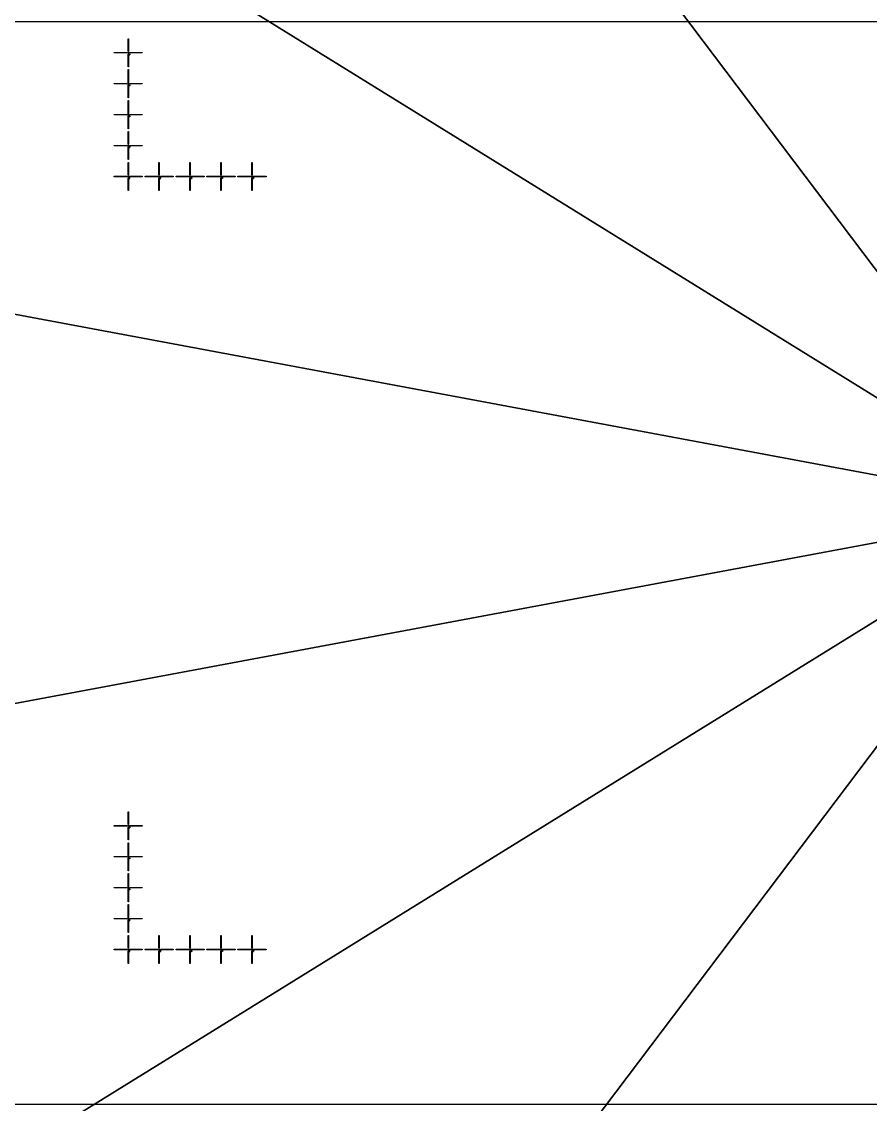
# Model space of a CAD drawing. Extents: x -25400 to 25400, y -24113 to 25400.
# Drawn here: x -6690 to -1204, y -3852 to 3151 of the extents above; entities that cross this region are included whole.
import ezdxf

# ---------------------------------------------------------------- set-up
doc = ezdxf.new("R2010")
doc.units = 0
for name, color, linetype in [('L0D0', 1, 'CONTINUOUS'), ('L1D0', 2, 'CONTINUOUS'), ('L3D0', 3, 'CONTINUOUS')]:
    doc.layers.add(name, color=color, linetype=linetype)

msp = doc.modelspace()

# ---------------------------------------------------------------- linework, layer by layer
at = {"layer": 'L0D0'}
for points in [[(-6724.707, 21890.37), (-6683.205, 21903.077), (-6641.678, 21915.705), (-6600.127, 21928.254), (-6558.553, 21940.724), (-6516.956, 21953.116), (-6475.334, 21965.428), (-6433.69, 21977.662), (-6392.022, 21989.817), (-6350.332, 22001.893), (-6308.618, 22013.89), (-6266.882, 22025.807), (0, 0), (-13800.333, 18274.595)], [(-13800.333, 18274.595), (0, 0), (-19469.972, 12055.297)], [(-19469.972, 12055.297), (0, 0), (-22510.084, 4207.864)], [(-22510.084, 4207.864), (0, 0), (-22510.084, -4207.864)], [(-22510.084, -4207.864), (0, 0), (-19469.972, -12055.297)], [(-19469.972, -12055.297), (0, 0), (-13800.333, -18274.595)], [(-13800.333, -18274.595), (0, 0), (-6266.882, -22025.807), (-6308.618, -22013.89), (-6350.332, -22001.893), (-6392.022, -21989.817), (-6433.69, -21977.662), (-6475.334, -21965.428), (-6516.956, -21953.116), (-6558.553, -21940.724), (-6600.127, -21928.254), (-6641.678, -21915.705), (-6683.205, -21903.077), (-6724.707, -21890.37)]]:
    msp.add_lwpolyline(points, dxfattribs=at)
at = {"layer": 'L1D0'}
for points in [[(-6002.75, 2957.85), (-6002.75, 3040.85), (-6000.25, 3040.85), (-6000.25, 2957.85)], [(-6092.5, 2948.6), (-6092.5, 2951.1), (-6009.5, 2951.1), (-6009.5, 2948.6)], [(-6001.7, 2944.85), (-6001.7, 2949.65), (-6006.5, 2949.65), (-6006.5, 2950.05), (-6001.7, 2950.05), (-6001.7, 2954.85), (-6001.3, 2954.85), (-6001.3, 2950.05), (-5996.5, 2950.05), (-5996.5, 2949.65), (-6001.3, 2949.65), (-6001.3, 2944.85)], [(-6002.75, 2858.85), (-6002.75, 2941.85), (-6000.25, 2941.85), (-6000.25, 2858.85)], [(-5995.5, 2939.294), (-5995.5, 2942.85), (-5991.056, 2942.85), (-5991.056, 2941.961), (-5994.611, 2941.961), (-5994.611, 2940.183), (-5991.944, 2940.183), (-5991.944, 2939.294)], [(-5993.5, 2948.6), (-5993.5, 2951.1), (-5910.5, 2951.1), (-5910.5, 2948.6)], [(-5995.5, 2936.628), (-5995.5, 2937.517), (-5991.944, 2937.517), (-5991.944, 2936.628)], [(-5991.944, 2937.517), (-5991.944, 2939.294), (-5991.056, 2939.294), (-5991.056, 2937.517)], [(-6002.75, 2757.85), (-6002.75, 2840.85), (-6000.25, 2840.85), (-6000.25, 2757.85)], [(-6092.5, 2748.6), (-6092.5, 2751.1), (-6009.5, 2751.1), (-6009.5, 2748.6)], [(-6001.7, 2744.85), (-6001.7, 2749.65), (-6006.5, 2749.65), (-6006.5, 2750.05), (-6001.7, 2750.05), (-6001.7, 2754.85), (-6001.3, 2754.85), (-6001.3, 2750.05), (-5996.5, 2750.05), (-5996.5, 2749.65), (-6001.3, 2749.65), (-6001.3, 2744.85)], [(-6002.75, 2658.85), (-6002.75, 2741.85), (-6000.25, 2741.85), (-6000.25, 2658.85)], [(-5992.833, 2736.628), (-5992.833, 2738.406), (-5995.5, 2738.406), (-5995.5, 2740.183), (-5994.611, 2740.183), (-5994.611, 2739.294), (-5992.833, 2739.294), (-5992.833, 2741.961), (-5993.722, 2741.961), (-5993.722, 2742.85), (-5991.944, 2742.85), (-5991.944, 2739.294), (-5991.056, 2739.294), (-5991.056, 2738.406), (-5991.944, 2738.406), (-5991.944, 2736.628)], [(-5994.611, 2740.183), (-5994.611, 2741.961), (-5993.722, 2741.961), (-5993.722, 2740.183)], [(-5993.5, 2748.6), (-5993.5, 2751.1), (-5910.5, 2751.1), (-5910.5, 2748.6)], [(-6002.75, 2557.85), (-6002.75, 2640.85), (-6000.25, 2640.85), (-6000.25, 2557.85)], [(-6092.5, 2548.6), (-6092.5, 2551.1), (-6009.5, 2551.1), (-6009.5, 2548.6)], [(-6001.7, 2544.85), (-6001.7, 2549.65), (-6006.5, 2549.65), (-6006.5, 2550.05), (-6001.7, 2550.05), (-6001.7, 2554.85), (-6001.3, 2554.85), (-6001.3, 2550.05), (-5996.5, 2550.05), (-5996.5, 2549.65), (-6001.3, 2549.65), (-6001.3, 2544.85)], [(-6002.75, 2458.85), (-6002.75, 2541.85), (-6000.25, 2541.85), (-6000.25, 2458.85)], [(-5995.5, 2541.961), (-5995.5, 2542.85), (-5991.944, 2542.85), (-5991.944, 2541.961)], [(-5995.5, 2536.628), (-5995.5, 2537.517), (-5991.944, 2537.517), (-5991.944, 2536.628)], [(-5994.611, 2539.294), (-5994.611, 2540.183), (-5991.944, 2540.183), (-5991.944, 2539.294)], [(-5993.5, 2548.6), (-5993.5, 2551.1), (-5910.5, 2551.1), (-5910.5, 2548.6)], [(-5991.944, 2540.183), (-5991.944, 2541.961), (-5991.056, 2541.961), (-5991.056, 2540.183)], [(-5991.944, 2537.517), (-5991.944, 2539.294), (-5991.056, 2539.294), (-5991.056, 2537.517)], [(-6002.75, 2357.85), (-6002.75, 2440.85), (-6000.25, 2440.85), (-6000.25, 2357.85)], [(-6092.5, 2348.6), (-6092.5, 2351.1), (-6009.5, 2351.1), (-6009.5, 2348.6)], [(-6001.7, 2344.85), (-6001.7, 2349.65), (-6006.5, 2349.65), (-6006.5, 2350.05), (-6001.7, 2350.05), (-6001.7, 2354.85), (-6001.3, 2354.85), (-6001.3, 2350.05), (-5996.5, 2350.05), (-5996.5, 2349.65), (-6001.3, 2349.65), (-6001.3, 2344.85)], [(-6002.75, 2258.85), (-6002.75, 2341.85), (-6000.25, 2341.85), (-6000.25, 2258.85)], [(-5995.5, 2341.072), (-5995.5, 2341.961), (-5994.611, 2341.961), (-5994.611, 2341.072)], [(-5995.5, 2336.628), (-5995.5, 2338.406), (-5994.611, 2338.406), (-5994.611, 2337.517), (-5991.056, 2337.517), (-5991.056, 2336.628)], [(-5994.611, 2341.961), (-5994.611, 2342.85), (-5991.944, 2342.85), (-5991.944, 2341.961)], [(-5994.611, 2338.406), (-5994.611, 2339.294), (-5992.833, 2339.294), (-5992.833, 2338.406)], [(-5993.5, 2348.6), (-5993.5, 2351.1), (-5910.5, 2351.1), (-5910.5, 2348.6)], [(-5992.833, 2339.294), (-5992.833, 2340.183), (-5991.944, 2340.183), (-5991.944, 2339.294)], [(-5991.944, 2340.183), (-5991.944, 2341.961), (-5991.056, 2341.961), (-5991.056, 2340.183)], [(-6002.75, 2157.85), (-6002.75, 2240.85), (-6000.25, 2240.85), (-6000.25, 2157.85)], [(-5802.75, 2157.85), (-5802.75, 2240.85), (-5800.25, 2240.85), (-5800.25, 2157.85)], [(-5602.75, 2157.85), (-5602.75, 2240.85), (-5600.25, 2240.85), (-5600.25, 2157.85)], [(-5402.75, 2157.85), (-5402.75, 2240.85), (-5400.25, 2240.85), (-5400.25, 2157.85)], [(-5202.75, 2157.85), (-5202.75, 2240.85), (-5200.25, 2240.85), (-5200.25, 2157.85)], [(-6092.5, 2148.6), (-6092.5, 2151.1), (-6009.5, 2151.1), (-6009.5, 2148.6)], [(-6001.7, 2144.85), (-6001.7, 2149.65), (-6006.5, 2149.65), (-6006.5, 2150.05), (-6001.7, 2150.05), (-6001.7, 2154.85), (-6001.3, 2154.85), (-6001.3, 2150.05), (-5996.5, 2150.05), (-5996.5, 2149.65), (-6001.3, 2149.65), (-6001.3, 2144.85)], [(-6002.75, 2058.85), (-6002.75, 2141.85), (-6000.25, 2141.85), (-6000.25, 2058.85)], [(-5994.611, 2136.628), (-5994.611, 2137.517), (-5993.722, 2137.517), (-5993.722, 2141.072), (-5994.611, 2141.072), (-5994.611, 2141.961), (-5993.722, 2141.961), (-5993.722, 2142.85), (-5992.833, 2142.85), (-5992.833, 2137.517), (-5991.944, 2137.517), (-5991.944, 2136.628)], [(-5993.5, 2148.6), (-5993.5, 2151.1), (-5910.5, 2151.1), (-5910.5, 2148.6)], [(-5892.5, 2148.6), (-5892.5, 2151.1), (-5809.5, 2151.1), (-5809.5, 2148.6)], [(-5801.7, 2144.85), (-5801.7, 2149.65), (-5806.5, 2149.65), (-5806.5, 2150.05), (-5801.7, 2150.05), (-5801.7, 2154.85), (-5801.3, 2154.85), (-5801.3, 2150.05), (-5796.5, 2150.05), (-5796.5, 2149.65), (-5801.3, 2149.65), (-5801.3, 2144.85)], [(-5802.75, 2058.85), (-5802.75, 2141.85), (-5800.25, 2141.85), (-5800.25, 2058.85)], [(-5795.5, 2141.072), (-5795.5, 2141.961), (-5794.611, 2141.961), (-5794.611, 2141.072)], [(-5795.5, 2136.628), (-5795.5, 2138.406), (-5794.611, 2138.406), (-5794.611, 2137.517), (-5791.056, 2137.517), (-5791.056, 2136.628)], [(-5794.611, 2141.961), (-5794.611, 2142.85), (-5791.944, 2142.85), (-5791.944, 2141.961)], [(-5794.611, 2138.406), (-5794.611, 2139.294), (-5792.833, 2139.294), (-5792.833, 2138.406)], [(-5793.5, 2148.6), (-5793.5, 2151.1), (-5710.5, 2151.1), (-5710.5, 2148.6)], [(-5792.833, 2139.294), (-5792.833, 2140.183), (-5791.944, 2140.183), (-5791.944, 2139.294)], [(-5791.944, 2140.183), (-5791.944, 2141.961), (-5791.056, 2141.961), (-5791.056, 2140.183)], [(-5692.5, 2148.6), (-5692.5, 2151.1), (-5609.5, 2151.1), (-5609.5, 2148.6)], [(-5601.7, 2144.85), (-5601.7, 2149.65), (-5606.5, 2149.65), (-5606.5, 2150.05), (-5601.7, 2150.05), (-5601.7, 2154.85), (-5601.3, 2154.85), (-5601.3, 2150.05), (-5596.5, 2150.05), (-5596.5, 2149.65), (-5601.3, 2149.65), (-5601.3, 2144.85)], [(-5602.75, 2058.85), (-5602.75, 2141.85), (-5600.25, 2141.85), (-5600.25, 2058.85)], [(-5595.5, 2141.961), (-5595.5, 2142.85), (-5591.944, 2142.85), (-5591.944, 2141.961)], [(-5595.5, 2136.628), (-5595.5, 2137.517), (-5591.944, 2137.517), (-5591.944, 2136.628)], [(-5594.611, 2139.294), (-5594.611, 2140.183), (-5591.944, 2140.183), (-5591.944, 2139.294)], [(-5593.5, 2148.6), (-5593.5, 2151.1), (-5510.5, 2151.1), (-5510.5, 2148.6)], [(-5591.944, 2140.183), (-5591.944, 2141.961), (-5591.056, 2141.961), (-5591.056, 2140.183)], [(-5591.944, 2137.517), (-5591.944, 2139.294), (-5591.056, 2139.294), (-5591.056, 2137.517)], [(-5492.5, 2148.6), (-5492.5, 2151.1), (-5409.5, 2151.1), (-5409.5, 2148.6)], [(-5401.7, 2144.85), (-5401.7, 2149.65), (-5406.5, 2149.65), (-5406.5, 2150.05), (-5401.7, 2150.05), (-5401.7, 2154.85), (-5401.3, 2154.85), (-5401.3, 2150.05), (-5396.5, 2150.05), (-5396.5, 2149.65), (-5401.3, 2149.65), (-5401.3, 2144.85)], [(-5402.75, 2058.85), (-5402.75, 2141.85), (-5400.25, 2141.85), (-5400.25, 2058.85)], [(-5392.833, 2136.628), (-5392.833, 2138.406), (-5395.5, 2138.406), (-5395.5, 2140.183), (-5394.611, 2140.183), (-5394.611, 2139.294), (-5392.833, 2139.294), (-5392.833, 2141.961), (-5393.722, 2141.961), (-5393.722, 2142.85), (-5391.944, 2142.85), (-5391.944, 2139.294), (-5391.056, 2139.294), (-5391.056, 2138.406), (-5391.944, 2138.406), (-5391.944, 2136.628)], [(-5394.611, 2140.183), (-5394.611, 2141.961), (-5393.722, 2141.961), (-5393.722, 2140.183)], [(-5393.5, 2148.6), (-5393.5, 2151.1), (-5310.5, 2151.1), (-5310.5, 2148.6)], [(-5292.5, 2148.6), (-5292.5, 2151.1), (-5209.5, 2151.1), (-5209.5, 2148.6)], [(-5201.7, 2144.85), (-5201.7, 2149.65), (-5206.5, 2149.65), (-5206.5, 2150.05), (-5201.7, 2150.05), (-5201.7, 2154.85), (-5201.3, 2154.85), (-5201.3, 2150.05), (-5196.5, 2150.05), (-5196.5, 2149.65), (-5201.3, 2149.65), (-5201.3, 2144.85)], [(-5202.75, 2058.85), (-5202.75, 2141.85), (-5200.25, 2141.85), (-5200.25, 2058.85)], [(-5195.5, 2139.294), (-5195.5, 2142.85), (-5191.056, 2142.85), (-5191.056, 2141.961), (-5194.611, 2141.961), (-5194.611, 2140.183), (-5191.944, 2140.183), (-5191.944, 2139.294)], [(-5195.5, 2136.628), (-5195.5, 2137.517), (-5191.944, 2137.517), (-5191.944, 2136.628)], [(-5193.5, 2148.6), (-5193.5, 2151.1), (-5110.5, 2151.1), (-5110.5, 2148.6)], [(-5191.944, 2137.517), (-5191.944, 2139.294), (-5191.056, 2139.294), (-5191.056, 2137.517)], [(-6002.75, -2042.15), (-6002.75, -1959.15), (-6000.25, -1959.15), (-6000.25, -2042.15)], [(-6092.5, -2051.4), (-6092.5, -2048.9), (-6009.5, -2048.9), (-6009.5, -2051.4)], [(-6001.7, -2055.15), (-6001.7, -2050.35), (-6006.5, -2050.35), (-6006.5, -2049.95), (-6001.7, -2049.95), (-6001.7, -2045.15), (-6001.3, -2045.15), (-6001.3, -2049.95), (-5996.5, -2049.95), (-5996.5, -2050.35), (-6001.3, -2050.35), (-6001.3, -2055.15)], [(-6002.75, -2141.15), (-6002.75, -2058.15), (-6000.25, -2058.15), (-6000.25, -2141.15)], [(-5995.5, -2060.706), (-5995.5, -2057.15), (-5991.056, -2057.15), (-5991.056, -2058.039), (-5994.611, -2058.039), (-5994.611, -2059.817), (-5991.944, -2059.817), (-5991.944, -2060.706)], [(-5995.5, -2063.372), (-5995.5, -2062.483), (-5991.944, -2062.483), (-5991.944, -2063.372)], [(-5993.5, -2051.4), (-5993.5, -2048.9), (-5910.5, -2048.9), (-5910.5, -2051.4)], [(-5991.944, -2062.483), (-5991.944, -2060.706), (-5991.056, -2060.706), (-5991.056, -2062.483)], [(-6002.75, -2242.15), (-6002.75, -2159.15), (-6000.25, -2159.15), (-6000.25, -2242.15)], [(-6092.5, -2251.4), (-6092.5, -2248.9), (-6009.5, -2248.9), (-6009.5, -2251.4)], [(-6001.7, -2255.15), (-6001.7, -2250.35), (-6006.5, -2250.35), (-6006.5, -2249.95), (-6001.7, -2249.95), (-6001.7, -2245.15), (-6001.3, -2245.15), (-6001.3, -2249.95), (-5996.5, -2249.95), (-5996.5, -2250.35), (-6001.3, -2250.35), (-6001.3, -2255.15)], [(-6002.75, -2341.15), (-6002.75, -2258.15), (-6000.25, -2258.15), (-6000.25, -2341.15)], [(-5992.833, -2263.372), (-5992.833, -2261.594), (-5995.5, -2261.594), (-5995.5, -2259.817), (-5994.611, -2259.817), (-5994.611, -2260.706), (-5992.833, -2260.706), (-5992.833, -2258.039), (-5993.722, -2258.039), (-5993.722, -2257.15), (-5991.944, -2257.15), (-5991.944, -2260.706), (-5991.056, -2260.706), (-5991.056, -2261.594), (-5991.944, -2261.594), (-5991.944, -2263.372)], [(-5994.611, -2259.817), (-5994.611, -2258.039), (-5993.722, -2258.039), (-5993.722, -2259.817)], [(-5993.5, -2251.4), (-5993.5, -2248.9), (-5910.5, -2248.9), (-5910.5, -2251.4)], [(-6002.75, -2442.15), (-6002.75, -2359.15), (-6000.25, -2359.15), (-6000.25, -2442.15)], [(-6092.5, -2451.4), (-6092.5, -2448.9), (-6009.5, -2448.9), (-6009.5, -2451.4)], [(-6001.7, -2455.15), (-6001.7, -2450.35), (-6006.5, -2450.35), (-6006.5, -2449.95), (-6001.7, -2449.95), (-6001.7, -2445.15), (-6001.3, -2445.15), (-6001.3, -2449.95), (-5996.5, -2449.95), (-5996.5, -2450.35), (-6001.3, -2450.35), (-6001.3, -2455.15)], [(-5993.5, -2451.4), (-5993.5, -2448.9), (-5910.5, -2448.9), (-5910.5, -2451.4)], [(-6002.75, -2541.15), (-6002.75, -2458.15), (-6000.25, -2458.15), (-6000.25, -2541.15)], [(-5995.5, -2458.039), (-5995.5, -2457.15), (-5991.944, -2457.15), (-5991.944, -2458.039)], [(-5995.5, -2463.372), (-5995.5, -2462.483), (-5991.944, -2462.483), (-5991.944, -2463.372)], [(-5994.611, -2460.706), (-5994.611, -2459.817), (-5991.944, -2459.817), (-5991.944, -2460.706)], [(-5991.944, -2459.817), (-5991.944, -2458.039), (-5991.056, -2458.039), (-5991.056, -2459.817)], [(-5991.944, -2462.483), (-5991.944, -2460.706), (-5991.056, -2460.706), (-5991.056, -2462.483)], [(-6002.75, -2642.15), (-6002.75, -2559.15), (-6000.25, -2559.15), (-6000.25, -2642.15)], [(-6092.5, -2651.4), (-6092.5, -2648.9), (-6009.5, -2648.9), (-6009.5, -2651.4)], [(-6001.7, -2655.15), (-6001.7, -2650.35), (-6006.5, -2650.35), (-6006.5, -2649.95), (-6001.7, -2649.95), (-6001.7, -2645.15), (-6001.3, -2645.15), (-6001.3, -2649.95), (-5996.5, -2649.95), (-5996.5, -2650.35), (-6001.3, -2650.35), (-6001.3, -2655.15)], [(-6002.75, -2741.15), (-6002.75, -2658.15), (-6000.25, -2658.15), (-6000.25, -2741.15)], [(-5995.5, -2658.928), (-5995.5, -2658.039), (-5994.611, -2658.039), (-5994.611, -2658.928)], [(-5994.611, -2658.039), (-5994.611, -2657.15), (-5991.944, -2657.15), (-5991.944, -2658.039)], [(-5994.611, -2661.594), (-5994.611, -2660.706), (-5992.833, -2660.706), (-5992.833, -2661.594)], [(-5993.5, -2651.4), (-5993.5, -2648.9), (-5910.5, -2648.9), (-5910.5, -2651.4)], [(-5992.833, -2660.706), (-5992.833, -2659.817), (-5991.944, -2659.817), (-5991.944, -2660.706)], [(-5991.944, -2659.817), (-5991.944, -2658.039), (-5991.056, -2658.039), (-5991.056, -2659.817)], [(-5995.5, -2663.372), (-5995.5, -2661.594), (-5994.611, -2661.594), (-5994.611, -2662.483), (-5991.056, -2662.483), (-5991.056, -2663.372)], [(-6002.75, -2842.15), (-6002.75, -2759.15), (-6000.25, -2759.15), (-6000.25, -2842.15)], [(-5802.75, -2842.15), (-5802.75, -2759.15), (-5800.25, -2759.15), (-5800.25, -2842.15)], [(-5602.75, -2842.15), (-5602.75, -2759.15), (-5600.25, -2759.15), (-5600.25, -2842.15)], [(-5402.75, -2842.15), (-5402.75, -2759.15), (-5400.25, -2759.15), (-5400.25, -2842.15)], [(-5202.75, -2842.15), (-5202.75, -2759.15), (-5200.25, -2759.15), (-5200.25, -2842.15)], [(-6092.5, -2851.4), (-6092.5, -2848.9), (-6009.5, -2848.9), (-6009.5, -2851.4)], [(-6001.7, -2855.15), (-6001.7, -2850.35), (-6006.5, -2850.35), (-6006.5, -2849.95), (-6001.7, -2849.95), (-6001.7, -2845.15), (-6001.3, -2845.15), (-6001.3, -2849.95), (-5996.5, -2849.95), (-5996.5, -2850.35), (-6001.3, -2850.35), (-6001.3, -2855.15)], [(-6002.75, -2941.15), (-6002.75, -2858.15), (-6000.25, -2858.15), (-6000.25, -2941.15)], [(-5994.611, -2863.372), (-5994.611, -2862.483), (-5993.722, -2862.483), (-5993.722, -2858.928), (-5994.611, -2858.928), (-5994.611, -2858.039), (-5993.722, -2858.039), (-5993.722, -2857.15), (-5992.833, -2857.15), (-5992.833, -2862.483), (-5991.944, -2862.483), (-5991.944, -2863.372)], [(-5993.5, -2851.4), (-5993.5, -2848.9), (-5910.5, -2848.9), (-5910.5, -2851.4)], [(-5892.5, -2851.4), (-5892.5, -2848.9), (-5809.5, -2848.9), (-5809.5, -2851.4)], [(-5801.7, -2855.15), (-5801.7, -2850.35), (-5806.5, -2850.35), (-5806.5, -2849.95), (-5801.7, -2849.95), (-5801.7, -2845.15), (-5801.3, -2845.15), (-5801.3, -2849.95), (-5796.5, -2849.95), (-5796.5, -2850.35), (-5801.3, -2850.35), (-5801.3, -2855.15)], [(-5802.75, -2941.15), (-5802.75, -2858.15), (-5800.25, -2858.15), (-5800.25, -2941.15)], [(-5795.5, -2858.928), (-5795.5, -2858.039), (-5794.611, -2858.039), (-5794.611, -2858.928)], [(-5795.5, -2863.372), (-5795.5, -2861.594), (-5794.611, -2861.594), (-5794.611, -2862.483), (-5791.056, -2862.483), (-5791.056, -2863.372)], [(-5794.611, -2858.039), (-5794.611, -2857.15), (-5791.944, -2857.15), (-5791.944, -2858.039)], [(-5794.611, -2861.594), (-5794.611, -2860.706), (-5792.833, -2860.706), (-5792.833, -2861.594)], [(-5793.5, -2851.4), (-5793.5, -2848.9), (-5710.5, -2848.9), (-5710.5, -2851.4)], [(-5792.833, -2860.706), (-5792.833, -2859.817), (-5791.944, -2859.817), (-5791.944, -2860.706)], [(-5791.944, -2859.817), (-5791.944, -2858.039), (-5791.056, -2858.039), (-5791.056, -2859.817)], [(-5692.5, -2851.4), (-5692.5, -2848.9), (-5609.5, -2848.9), (-5609.5, -2851.4)], [(-5601.7, -2855.15), (-5601.7, -2850.35), (-5606.5, -2850.35), (-5606.5, -2849.95), (-5601.7, -2849.95), (-5601.7, -2845.15), (-5601.3, -2845.15), (-5601.3, -2849.95), (-5596.5, -2849.95), (-5596.5, -2850.35), (-5601.3, -2850.35), (-5601.3, -2855.15)], [(-5602.75, -2941.15), (-5602.75, -2858.15), (-5600.25, -2858.15), (-5600.25, -2941.15)], [(-5595.5, -2858.039), (-5595.5, -2857.15), (-5591.944, -2857.15), (-5591.944, -2858.039)], [(-5595.5, -2863.372), (-5595.5, -2862.483), (-5591.944, -2862.483), (-5591.944, -2863.372)], [(-5594.611, -2860.706), (-5594.611, -2859.817), (-5591.944, -2859.817), (-5591.944, -2860.706)], [(-5593.5, -2851.4), (-5593.5, -2848.9), (-5510.5, -2848.9), (-5510.5, -2851.4)], [(-5591.944, -2859.817), (-5591.944, -2858.039), (-5591.056, -2858.039), (-5591.056, -2859.817)], [(-5591.944, -2862.483), (-5591.944, -2860.706), (-5591.056, -2860.706), (-5591.056, -2862.483)], [(-5492.5, -2851.4), (-5492.5, -2848.9), (-5409.5, -2848.9), (-5409.5, -2851.4)], [(-5401.7, -2855.15), (-5401.7, -2850.35), (-5406.5, -2850.35), (-5406.5, -2849.95), (-5401.7, -2849.95), (-5401.7, -2845.15), (-5401.3, -2845.15), (-5401.3, -2849.95), (-5396.5, -2849.95), (-5396.5, -2850.35), (-5401.3, -2850.35), (-5401.3, -2855.15)], [(-5402.75, -2941.15), (-5402.75, -2858.15), (-5400.25, -2858.15), (-5400.25, -2941.15)], [(-5392.833, -2863.372), (-5392.833, -2861.594), (-5395.5, -2861.594), (-5395.5, -2859.817), (-5394.611, -2859.817), (-5394.611, -2860.706), (-5392.833, -2860.706), (-5392.833, -2858.039), (-5393.722, -2858.039), (-5393.722, -2857.15), (-5391.944, -2857.15), (-5391.944, -2860.706), (-5391.056, -2860.706), (-5391.056, -2861.594), (-5391.944, -2861.594), (-5391.944, -2863.372)], [(-5394.611, -2859.817), (-5394.611, -2858.039), (-5393.722, -2858.039), (-5393.722, -2859.817)], [(-5393.5, -2851.4), (-5393.5, -2848.9), (-5310.5, -2848.9), (-5310.5, -2851.4)], [(-5292.5, -2851.4), (-5292.5, -2848.9), (-5209.5, -2848.9), (-5209.5, -2851.4)], [(-5201.7, -2855.15), (-5201.7, -2850.35), (-5206.5, -2850.35), (-5206.5, -2849.95), (-5201.7, -2849.95), (-5201.7, -2845.15), (-5201.3, -2845.15), (-5201.3, -2849.95), (-5196.5, -2849.95), (-5196.5, -2850.35), (-5201.3, -2850.35), (-5201.3, -2855.15)], [(-5202.75, -2941.15), (-5202.75, -2858.15), (-5200.25, -2858.15), (-5200.25, -2941.15)], [(-5195.5, -2860.706), (-5195.5, -2857.15), (-5191.056, -2857.15), (-5191.056, -2858.039), (-5194.611, -2858.039), (-5194.611, -2859.817), (-5191.944, -2859.817), (-5191.944, -2860.706)], [(-5195.5, -2863.372), (-5195.5, -2862.483), (-5191.944, -2862.483), (-5191.944, -2863.372)], [(-5193.5, -2851.4), (-5193.5, -2848.9), (-5110.5, -2848.9), (-5110.5, -2851.4)], [(-5191.944, -2862.483), (-5191.944, -2860.706), (-5191.056, -2860.706), (-5191.056, -2862.483)]]:
    msp.add_lwpolyline(points, close=True, dxfattribs=at)
at = {"layer": 'L3D0'}
msp.add_lwpolyline([(-7001.5, -3850.15), (-1.5, -3850.15), (1.5, -3850.15), (7001.5, -3850.15), (7004.5, -3850.15), (14004.5, -3850.15), (14007.5, -3850.15), (21007.5, -3850.15), (21007.5, 3149.85), (14007.5, 3149.85), (14007.5, -3850.15), (14004.5, -3850.15), (14004.5, 3149.85), (7004.5, 3149.85), (7004.5, -3850.15), (7001.5, -3850.15), (7001.5, 3149.85), (1.5, 3149.85), (1.5, -3850.15), (-1.5, -3850.15), (-1.5, 3149.85), (-7001.5, 3149.85)], dxfattribs=at)

doc.saveas('drawing.dxf')
